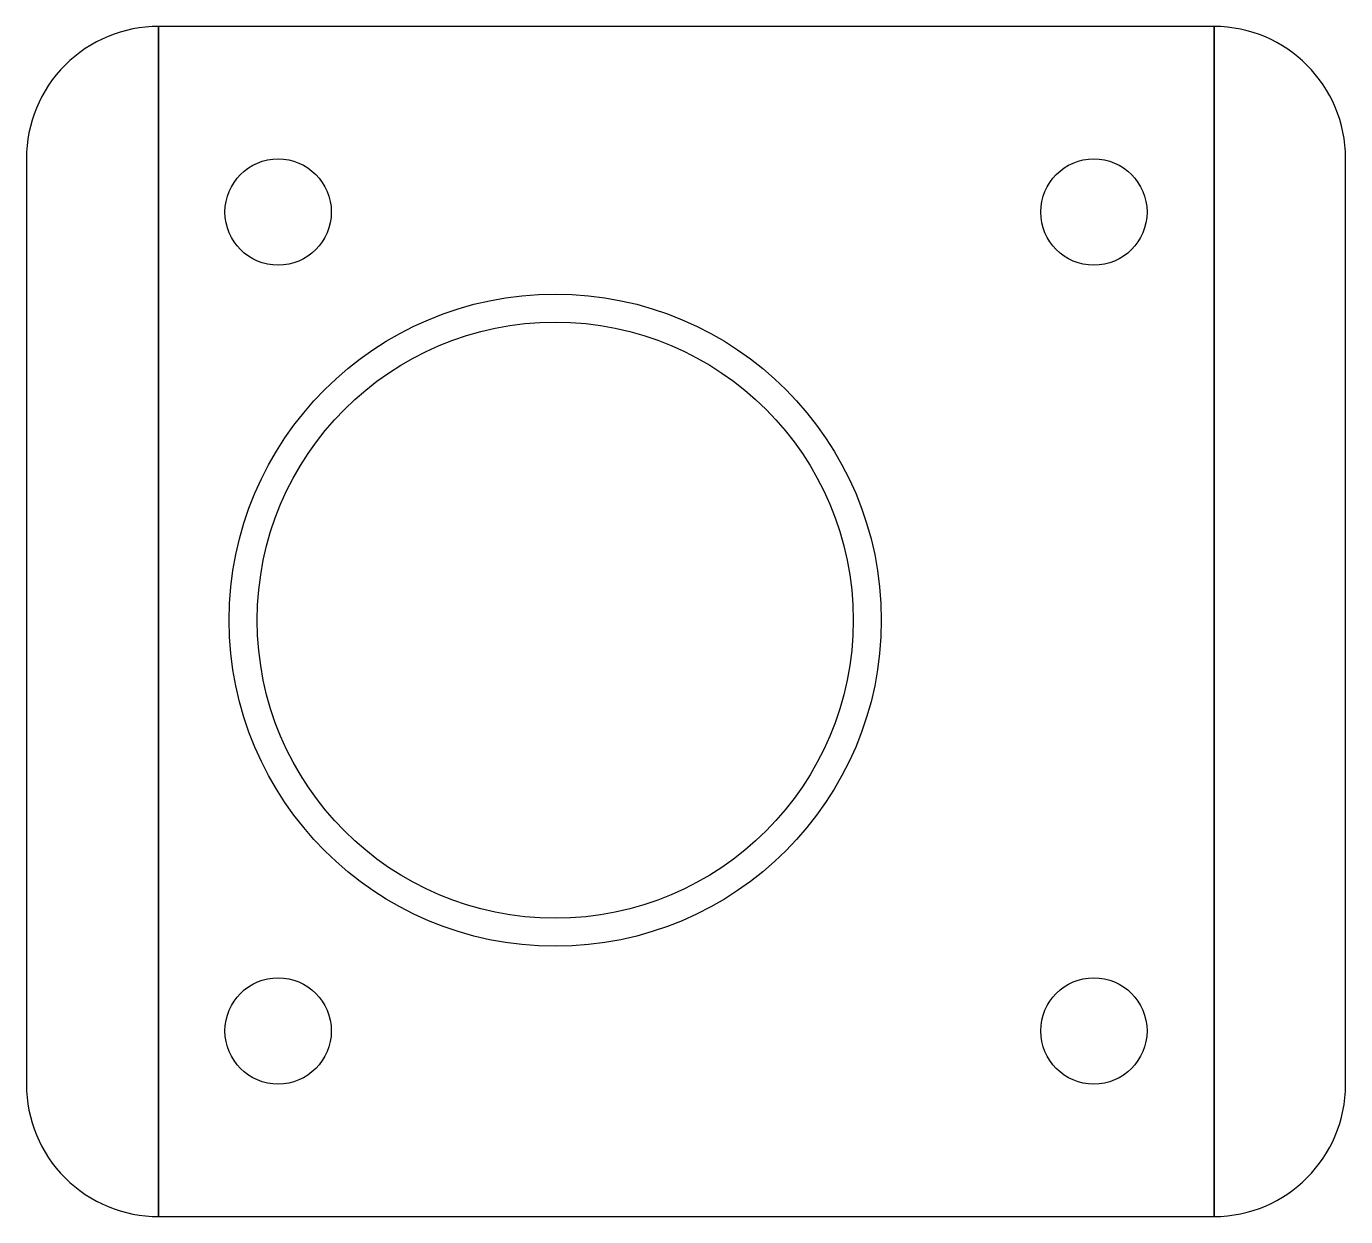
# Model space of a CAD drawing. Header units: inches. Extents: x 0 to 2.49, y -2 to 0.25.
import ezdxf

# ---------------------------------------------------------------- set-up
doc = ezdxf.new("R2010")
doc.units = ezdxf.units.IN
doc.header["$MEASUREMENT"] = 0

msp = doc.modelspace()

# ---------------------------------------------------------------- linework, layer by layer
for points in [[(0, -1.75, 0.414214), (0.25, -2), (0.25, 0.25, 0.414214), (0, 0)], [(2.2444, -2, 0.001332), (2.2457, -2), (2.2457, 0.25, 0.001332), (2.2444, 0.25), (0.25, 0.25), (0.25, -2)], [(2.2457, -2, 0.412654), (2.4944, -1.75), (2.4944, 0, 0.412654), (2.2457, 0.25)]]:
    msp.add_lwpolyline(points, format="xyb", close=True)
for centre, radius in [((0.476, -0.101), 0.1005), ((2.0184, -0.101), 0.1005), ((1, -0.8725), 0.6165), ((1, -0.8725), 0.6165), ((1, -0.8725), 0.5635), ((0.476, -1.649), 0.1005), ((2.0184, -1.649), 0.1005)]:
    msp.add_circle(centre, radius)

doc.saveas('drawing.dxf')
